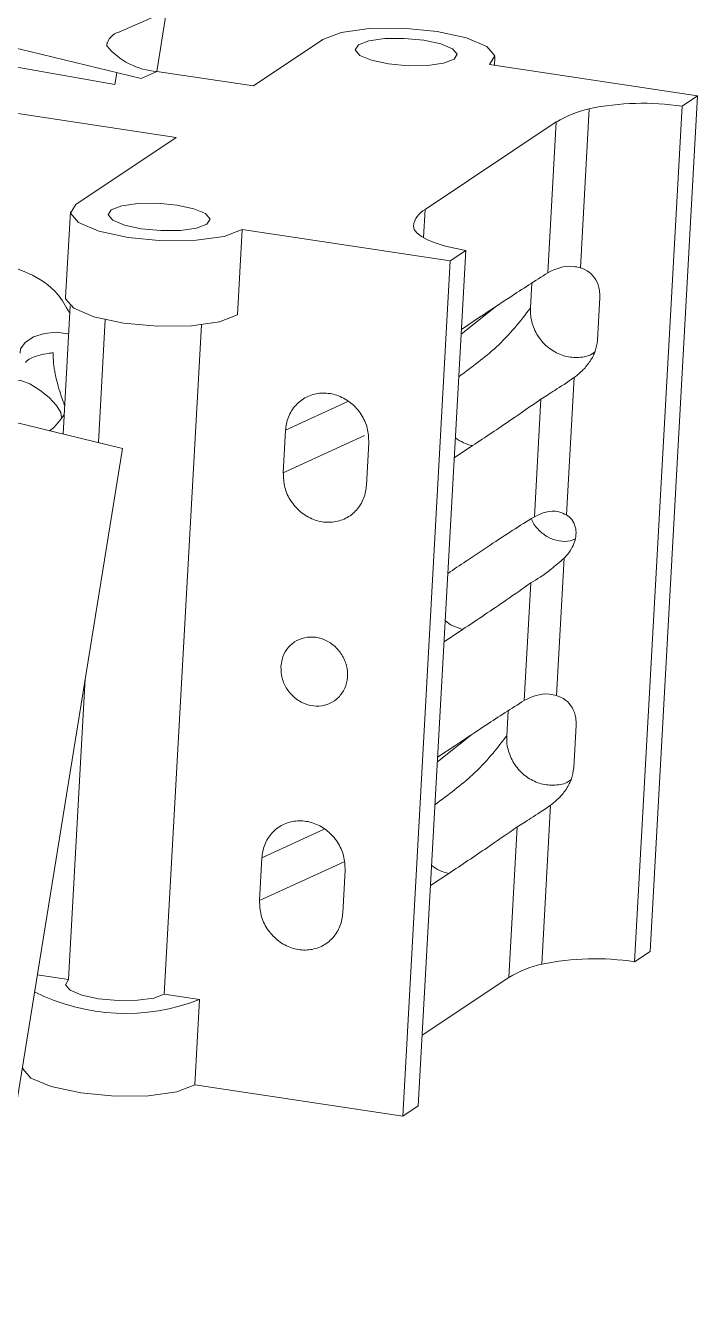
# Model space of a CAD drawing. Header units: millimetres. Extents: x 0 to 1189, y 0 to 841.
# Drawn here: x 928.77 to 931.79, y 530.18 to 535.93 of the extents above; entities that cross this region are included whole.
import ezdxf

# ---------------------------------------------------------------- set-up
doc = ezdxf.new("R2010")
doc.units = ezdxf.units.MM
doc.layers.get('0').update_dxf_attribs({"lineweight": 18})

msp = doc.modelspace()

# ---------------------------------------------------------------- linework, layer by layer
at = {"color": 7, "linetype": 'Continuous', "lineweight": 15}
for p, q in [((929.1895, 535.9), (929.7858, 536.165)), ((929.3597, 535.7225), (929.4038, 535.9952)), ((928.3668, 535.9141), (929.2887, 535.691)), ((929.1712, 535.6647), (928.189, 535.8379)), ((929.1342, 535.8386), (929.1368, 535.8547)), ((930.1075, 535.8666), (929.7947, 535.6579)), ((930.8793, 535.7504), (930.8814, 535.788)), ((929.1712, 535.6647), (929.1804, 535.7172)), ((929.2887, 535.691), (929.3597, 535.7225)), ((929.3598, 535.7234), (929.7947, 535.6579)), ((931.7926, 535.6129), (930.8564, 535.7538)), ((929.4472, 535.4261), (927.7622, 535.6798)), ((931.7926, 535.6129), (931.5791, 531.7629)), ((931.7231, 535.5665), (931.7926, 535.6129)), ((931.3053, 535.555), (931.2656, 534.8397)), ((931.7231, 535.5665), (931.5096, 531.7165)), ((930.5667, 535.1012), (931.1575, 535.4954)), ((931.1575, 535.4954), (931.1199, 534.8173)), ((929.4472, 535.4261), (928.9955, 535.1247)), ((928.9705, 535.0905), (928.9492, 534.7055)), ((929.7444, 535.0119), (929.723, 534.6269)), ((929.7444, 535.0119), (930.6805, 534.871)), ((930.75, 534.9173), (930.5365, 531.0674)), ((930.6805, 534.871), (930.75, 534.9173)), ((930.6805, 534.871), (930.467, 531.021)), ((931.0411, 534.6584), (931.0473, 534.7706)), ((928.9381, 534.091), (928.9702, 534.6687)), ((931.3532, 534.7056), (931.3426, 534.5131)), ((929.1272, 534.606), (929.0965, 534.0526)), ((930.7303, 534.5613), (930.8125, 534.6164)), ((929.3931, 531.5709), (929.5601, 534.582)), ((931.2382, 534.3453), (931.2039, 533.7272)), ((928.3044, 534.2443), (929.2051, 534.0263)), ((931.0883, 534.2485), (931.059, 533.719)), ((928.9288, 534.16), (928.943, 534.1789)), ((929.9395, 534.1091), (929.9289, 533.9166)), ((930.303, 533.8602), (930.3137, 534.0527)), ((930.7805, 534.039), (930.6983, 533.9843)), ((929.2051, 534.0263), (928.5825, 530.1785)), ((931.1931, 533.5328), (931.1589, 532.9147)), ((931.0425, 533.4218), (931.0131, 532.8923)), ((930.7346, 533.2112), (930.6524, 533.1565)), ((929.0376, 532.9911), (928.9624, 531.6358)), ((930.9344, 532.7334), (930.9406, 532.8456)), ((931.2465, 532.7807), (931.2358, 532.5882)), ((930.6235, 532.6363), (930.7058, 532.6914)), ((931.1314, 532.4203), (931.0918, 531.705)), ((930.9816, 532.3235), (930.944, 531.6454)), ((929.8328, 532.1841), (929.8221, 531.9916)), ((930.1962, 531.9353), (930.2069, 532.1278)), ((930.6738, 532.114), (930.5915, 532.0593)), ((931.5096, 531.7165), (931.5791, 531.7629)), ((928.9624, 531.6358), (928.8217, 531.657)), ((930.5542, 531.3853), (930.944, 531.6454)), ((929.5522, 531.547), (929.3931, 531.5709)), ((929.5522, 531.547), (929.5309, 531.162)), ((929.5309, 531.162), (930.467, 531.021)), ((930.467, 531.021), (930.5365, 531.0674))]:
    msp.add_line(p, q, dxfattribs=at)
at = {"color": 8, "linetype": 'Continuous', "lineweight": 15}
for p, q in [((930.5667, 535.1012), (930.5597, 534.975)), ((930.7292, 534.5413), (930.8845, 534.6643)), ((929.9395, 534.1091), (930.2199, 534.238)), ((929.9289, 533.9166), (930.2949, 534.0849)), ((930.6224, 532.6163), (930.7778, 532.7393)), ((929.8328, 532.1841), (930.1131, 532.313)), ((929.8221, 531.9916), (930.2027, 532.1666))]:
    msp.add_line(p, q, dxfattribs=at)
at = {"color": 7, "linetype": 'Continuous', "lineweight": 15}
for points in [[(930.8564, 535.7538), (930.8811, 535.7936), (930.8451, 535.8359), (930.7537, 535.8743), (930.621, 535.9029), (930.4671, 535.9174), (930.3155, 535.9156), (930.1892, 535.8978), (930.1075, 535.8666)], [(930.5619, 535.8635), (930.4734, 535.8719), (930.3862, 535.8708), (930.3136, 535.8605), (930.2667, 535.8426), (930.2525, 535.8197), (930.2732, 535.7954), (930.3257, 535.7733), (930.402, 535.7569), (930.4905, 535.7485), (930.5777, 535.7496), (930.6503, 535.7598), (930.6973, 535.7778), (930.7115, 535.8006), (930.6907, 535.825), (930.6382, 535.8471), (930.5619, 535.8635)], [(928.9955, 535.1247), (928.9708, 535.0849), (929.0068, 535.0426), (929.0982, 535.0042), (929.2309, 534.9756), (929.3848, 534.9611), (929.5364, 534.9629), (929.6627, 534.9807), (929.7444, 535.0119)], [(929.29, 535.015), (929.3785, 535.0066), (929.4656, 535.0077), (929.5383, 535.0179), (929.5852, 535.0359), (929.5994, 535.0588), (929.5787, 535.0831), (929.5262, 535.1052), (929.4498, 535.1216), (929.3614, 535.13), (929.2742, 535.1289), (929.2016, 535.1187), (929.1546, 535.1007), (929.1404, 535.0778), (929.1611, 535.0535), (929.2137, 535.0314), (929.29, 535.015)], [(930.75, 534.9173), (930.6994, 534.9272), (930.6531, 534.9388), (930.6123, 534.9517), (930.5778, 534.9658), (930.5502, 534.9807), (930.5302, 534.9961), (930.5181, 535.0118), (930.5143, 535.0273)], [(928.9492, 534.7055), (928.9494, 534.6999), (928.9855, 534.6576), (929.0768, 534.6192), (929.2096, 534.5906), (929.3634, 534.5761), (929.5151, 534.5779), (929.6413, 534.5957), (929.723, 534.6269)], [(929.3931, 531.5709), (929.3461, 531.553), (929.2735, 531.5427), (929.1863, 531.5417), (929.0978, 531.55), (929.0215, 531.5665), (928.969, 531.5886), (928.9482, 531.6129), (928.9624, 531.6358)], [(929.5309, 531.162), (929.4492, 531.1308), (929.3229, 531.1129), (929.1713, 531.1111), (929.0174, 531.1256), (928.8847, 531.1542), (928.7933, 531.1926), (928.7572, 531.2349), (928.757, 531.2405)]]:
    msp.add_lwpolyline(points, dxfattribs=at)
at = {"color": 8, "linetype": 'Continuous', "lineweight": 15}
for points in [[(928.7447, 534.4551), (928.7467, 534.4742), (928.7668, 534.5036), (928.8047, 534.5282), (928.8546, 534.5443), (928.9089, 534.5493), (928.9594, 534.5426), (928.9631, 534.5416)], [(928.7051, 534.3284), (928.7173, 534.335), (928.7472, 534.3324), (928.7877, 534.3164), (928.8326, 534.2893), (928.8751, 534.2553), (928.9087, 534.2196), (928.9284, 534.1876), (928.931, 534.1642), (928.9288, 534.16)], [(930.7346, 533.2112), (930.6816, 533.2332), (930.6577, 533.2527)]]:
    msp.add_lwpolyline(points, dxfattribs=at)
at = {"color": 7, "linetype": 'Continuous', "lineweight": 15}
for centre, radius, start, end in [((929.2075, 535.8282), 0.074, 104.0321, 171.94437), ((929.3833, 536.0455), 0.3239, 219.71722, 265.80964), ((931.4173, 535.0642), 0.5034, 102.85675, 121.07079), ((931.5468, 534.3804), 1.1992, 81.54588, 101.6183), ((930.6116, 535.0139), 0.0982, 117.18227, 172.16713), ((931.3332, 530.5302), 1.1994, 81.54587, 101.61499), ((931.2041, 531.2135), 0.5042, 102.87086, 121.05668), ((929.219, 532.3949), 0.911, 243.28549, 291.45474)]:
    msp.add_arc(centre, radius, start, end, dxfattribs=at)
at = {"color": 8, "linetype": 'Continuous', "lineweight": 15}
for centre, radius, start, end in [((930.8172, 534.2195), 0.1843, 231.80748, 258.50545), ((930.7104, 532.2942), 0.1839, 231.77386, 258.5245)]:
    msp.add_arc(centre, radius, start, end, dxfattribs=at)
at = {"color": 7, "linetype": 'Continuous', "lineweight": 15}
for points, knots in [([(928.9662, 534.6368), (928.95, 534.6662), (928.9082, 534.7419), (928.785, 534.8221), (928.623, 534.8685), (928.4433, 534.86), (928.274, 534.7938), (928.1578, 534.7169), (928.1215, 534.6574), (928.116, 534.6483)], [0, 0, 0, 0, 0.105766, 0.272631, 0.441197, 0.613906, 0.790226, 0.969125, 1.001419, 1.001419, 1.001419, 1.001419]), ([(931.1199, 534.8173), (931.1543, 534.8338), (931.1963, 534.8541), (931.255, 534.8419), (931.2656, 534.8397)], [0, 0, 0, 0, 0.1235171, 0.1509295, 0.1509295, 0.1509295, 0.1509295]), ([(931.2656, 534.8397), (931.2794, 534.8342), (931.3047, 534.8241), (931.3371, 534.7871), (931.353, 534.7455), (931.3532, 534.7165), (931.3532, 534.7056)], [0, 0, 0, 0, 0.054529, 0.099849, 0.1453684, 0.1728002, 0.1728002, 0.1728002, 0.1728002]), ([(930.8125, 534.6164), (930.8576, 534.6466), (930.9601, 534.7153), (931.0625, 534.7807), (931.1199, 534.8173)], [0, 0, 0, 0, 0.1612052, 0.3671832, 0.3671832, 0.3671832, 0.3671832]), ([(931.3307, 534.4609), (931.3268, 534.4578), (931.3067, 534.4422), (931.259, 534.4335), (931.1956, 534.4384), (931.1349, 534.4665), (931.085, 534.5127), (931.0514, 534.5721), (931.0403, 534.6232), (931.041, 534.6516), (931.0411, 534.6584)], [0, 0, 0, 0, 0.0160981, 0.0812145, 0.1463348, 0.2114472, 0.276565, 0.3416835, 0.4067933, 0.4272006, 0.4272006, 0.4272006, 0.4272006]), ([(931.3426, 534.5131), (931.3402, 534.4967), (931.3354, 534.4638), (931.3107, 534.4179), (931.2764, 534.3765), (931.2517, 534.3563), (931.2382, 534.3453)], [0, 0, 0, 0, 0.047926, 0.0958043, 0.1446604, 0.2037852, 0.2037852, 0.2037852, 0.2037852]), ([(928.7692, 534.4129), (928.7695, 534.4136), (928.7725, 534.421), (928.7917, 534.4326), (928.8266, 534.4464), (928.8632, 534.4531), (928.8864, 534.4558), (928.8925, 534.4564), (928.8929, 534.4565)], [0, 0, 0, 0, 0.0031982, 0.0383615, 0.0765933, 0.1194203, 0.1336137, 0.1344907, 0.1344907, 0.1344907, 0.1344907]), ([(928.8929, 534.4565), (928.8929, 534.4561), (928.8925, 534.4264), (928.8979, 534.3768), (928.9149, 534.309), (928.9289, 534.2641), (928.9395, 534.2336), (928.9438, 534.2229), (928.9452, 534.2192)], [0, 0, 0, 0, 0.000998, 0.0956702, 0.1477512, 0.1905524, 0.2260742, 0.2442399, 0.2442399, 0.2442399, 0.2442399]), ([(931.2382, 534.3453), (931.207, 534.3246), (931.1462, 534.2843), (931.1073, 534.2602), (931.0883, 534.2485)], [0, 0, 0, 0, 0.0916699, 0.1784312, 0.1784312, 0.1784312, 0.1784312]), ([(930.3137, 534.0527), (930.3128, 534.0747), (930.3111, 534.1187), (930.282, 534.1812), (930.2369, 534.2321), (930.1789, 534.2661), (930.1152, 534.2791), (930.0528, 534.2698), (929.9987, 534.2392), (929.9591, 534.1909), (929.9426, 534.144), (929.9401, 534.1158), (929.9395, 534.1091)], [0, 0, 0, 0, 0.064387, 0.128769, 0.1931155, 0.2574051, 0.3216422, 0.3858644, 0.4501034, 0.5143936, 0.5787236, 0.5988991, 0.5988991, 0.5988991, 0.5988991]), ([(931.0883, 534.2485), (931.0431, 534.2168), (930.9404, 534.145), (930.8379, 534.077), (930.7805, 534.039)], [0, 0, 0, 0, 0.1638486, 0.3723592, 0.3723592, 0.3723592, 0.3723592]), ([(928.8769, 534.1058), (928.8847, 534.1117), (928.905, 534.1271), (928.9197, 534.1474), (928.9288, 534.16)], [0, 0, 0, 0, 0.02877161, 0.0753916, 0.0753916, 0.0753916, 0.0753916]), ([(929.9289, 533.9166), (929.9297, 533.8946), (929.9315, 533.8507), (929.9606, 533.7882), (930.0057, 533.7372), (930.0636, 533.7033), (930.1273, 533.6902), (930.1897, 533.6995), (930.2439, 533.73), (930.2834, 533.7784), (930.2999, 533.8253), (930.3024, 533.8535), (930.303, 533.8602)], [0, 0, 0, 0, 0.0643642, 0.1287311, 0.193086, 0.2573861, 0.3216401, 0.3858608, 0.4500935, 0.5143628, 0.578684, 0.5988843, 0.5988843, 0.5988843, 0.5988843]), ([(931.059, 533.719), (931.0929, 533.7354), (931.136, 533.7563), (931.1921, 533.7323), (931.2039, 533.7272)], [0, 0, 0, 0, 0.1195301, 0.1515442, 0.1515442, 0.1515442, 0.1515442]), ([(930.7517, 533.5192), (930.7877, 533.5432), (930.857, 533.5893), (930.9595, 533.6574), (931.0258, 533.6984), (931.059, 533.719)], [0, 0, 0, 0, 0.1287387, 0.2476397, 0.3665502, 0.3665502, 0.3665502, 0.3665502]), ([(931.2421, 533.6195), (931.235, 533.6162), (931.2129, 533.6062), (931.1698, 533.6079), (931.1198, 533.6241), (931.078, 533.6574), (931.0528, 533.6872), (931.0472, 533.7054), (931.0469, 533.7066)], [0, 0, 0, 0, 0.0249667, 0.0770463, 0.1291201, 0.1811998, 0.2332791, 0.236979, 0.236979, 0.236979, 0.236979]), ([(931.2039, 533.7272), (931.2119, 533.7213), (931.228, 533.7094), (931.2444, 533.6769), (931.2478, 533.64), (931.2405, 533.6052), (931.2247, 533.5712), (931.2071, 533.5478), (931.1957, 533.5355), (931.1931, 533.5328)], [0, 0, 0, 0, 0.0396314, 0.0795947, 0.1137081, 0.1431417, 0.1725322, 0.2123112, 0.2236921, 0.2236921, 0.2236921, 0.2236921]), ([(930.6694, 533.4638), (930.6965, 533.4821), (930.7239, 533.5006), (930.7514, 533.519), (930.7517, 533.5192)], [0, 0, 0, 0, 0.09821999, 0.09916438, 0.09916438, 0.09916438, 0.09916438]), ([(931.1931, 533.5328), (931.1728, 533.5151), (931.112, 533.4623), (931.0703, 533.438), (931.0425, 533.4218)], [0, 0, 0, 0, 0.0626708, 0.1874789, 0.1874789, 0.1874789, 0.1874789]), ([(931.0425, 533.4218), (931.0063, 533.396), (930.9037, 533.3231), (930.8013, 533.255), (930.7349, 533.2114), (930.7346, 533.2112)], [0, 0, 0, 0, 0.1314574, 0.3721079, 0.3730332, 0.3730332, 0.3730332, 0.3730332]), ([(929.9183, 533.0447), (929.919, 533.0271), (929.9204, 532.992), (929.9436, 532.942), (929.9797, 532.9012), (930.0261, 532.874), (930.077, 532.8636), (930.127, 532.871), (930.1702, 532.8955), (930.202, 532.9342), (930.2187, 532.9828), (930.2184, 533.0359), (930.2011, 533.0875), (930.1687, 533.1317), (930.125, 533.1635), (930.0749, 533.1794), (930.024, 533.1775), (929.9781, 533.1582), (929.9424, 533.1235), (929.9228, 533.0832), (929.9195, 533.0554), (929.9183, 533.0447)], [0, 0, 0, 0, 0.0514987, 0.1029963, 0.1544847, 0.2059304, 0.2573386, 0.3087227, 0.3601068, 0.4115219, 0.4629907, 0.5145073, 0.5660294, 0.6175226, 0.6689729, 0.7203791, 0.7717612, 0.8231484, 0.8745693, 0.9260224, 0.9582605, 0.9582605, 0.9582605, 0.9582605]), ([(930.7058, 532.6914), (930.7508, 532.7216), (930.8534, 532.7904), (930.9557, 532.8557), (931.0131, 532.8923)], [0, 0, 0, 0, 0.1612057, 0.3671832, 0.3671832, 0.3671832, 0.3671832]), ([(931.0131, 532.8923), (931.0475, 532.9089), (931.0895, 532.9291), (931.1482, 532.9169), (931.1589, 532.9147)], [0, 0, 0, 0, 0.1235172, 0.1509296, 0.1509296, 0.1509296, 0.1509296]), ([(931.1589, 532.9147), (931.1727, 532.9092), (931.1979, 532.8992), (931.2303, 532.8621), (931.2462, 532.8205), (931.2464, 532.7916), (931.2465, 532.7807)], [0, 0, 0, 0, 0.0545289, 0.099849, 0.1453603, 0.1728008, 0.1728008, 0.1728008, 0.1728008]), ([(931.224, 532.536), (931.22, 532.5329), (931.1999, 532.5172), (931.1522, 532.5085), (931.0889, 532.5135), (931.0282, 532.5415), (930.9783, 532.5877), (930.9446, 532.6471), (930.9335, 532.6982), (930.9342, 532.7267), (930.9344, 532.7334)], [0, 0, 0, 0, 0.0160925, 0.0812113, 0.1463312, 0.2114432, 0.2765605, 0.3416786, 0.4067881, 0.4271956, 0.4271956, 0.4271956, 0.4271956]), ([(931.2358, 532.5882), (931.2334, 532.5717), (931.2286, 532.5388), (931.204, 532.4929), (931.1697, 532.4516), (931.145, 532.4314), (931.1314, 532.4203)], [0, 0, 0, 0, 0.0479261, 0.0958044, 0.144661, 0.2037852, 0.2037852, 0.2037852, 0.2037852]), ([(931.1314, 532.4203), (931.1002, 532.3996), (931.0394, 532.3593), (931.0005, 532.3352), (930.9816, 532.3235)], [0, 0, 0, 0, 0.0916699, 0.1784312, 0.1784312, 0.1784312, 0.1784312]), ([(930.2069, 532.1278), (930.2061, 532.1497), (930.2043, 532.1937), (930.1752, 532.2562), (930.1301, 532.3071), (930.0722, 532.3411), (930.0085, 532.3541), (929.9461, 532.3448), (929.8919, 532.3143), (929.8524, 532.2659), (929.8358, 532.219), (929.8334, 532.1908), (929.8328, 532.1841)], [0, 0, 0, 0, 0.064387, 0.128769, 0.1931156, 0.2574108, 0.3216458, 0.3858674, 0.450107, 0.5143972, 0.5787273, 0.5989028, 0.5989028, 0.5989028, 0.5989028]), ([(930.9816, 532.3235), (930.9364, 532.2919), (930.8337, 532.22), (930.7312, 532.152), (930.6738, 532.114)], [0, 0, 0, 0, 0.1638483, 0.3723592, 0.3723592, 0.3723592, 0.3723592]), ([(929.8221, 531.9916), (929.823, 531.9696), (929.8247, 531.9257), (929.8538, 531.8632), (929.8989, 531.8122), (929.9569, 531.7783), (930.0206, 531.7652), (930.083, 531.7745), (930.1371, 531.8051), (930.1767, 531.8534), (930.1932, 531.9004), (930.1957, 531.9285), (930.1962, 531.9353)], [0, 0, 0, 0, 0.0643754, 0.1287423, 0.1930972, 0.2573973, 0.3216514, 0.3858742, 0.4501013, 0.5143706, 0.5787025, 0.5988915, 0.5988915, 0.5988915, 0.5988915])]:
    msp.add_open_spline(points, degree=3, knots=knots, dxfattribs=at)
at = {"color": 8, "linetype": 'Continuous', "lineweight": 15}
for points, knots in [([(930.7185, 534.3488), (930.778, 534.3928), (930.913, 534.4926), (930.9952, 534.5989), (931.0411, 534.6584)], [0, 0, 0, 0, 0.197917, 0.4493128, 0.4493128, 0.4493128, 0.4493128]), ([(930.6117, 532.4238), (930.6712, 532.4678), (930.8062, 532.5676), (930.8884, 532.6739), (930.9344, 532.7334)], [0, 0, 0, 0, 0.1979172, 0.4493128, 0.4493128, 0.4493128, 0.4493128])]:
    msp.add_open_spline(points, degree=3, knots=knots, dxfattribs=at)

doc.saveas('drawing.dxf')
